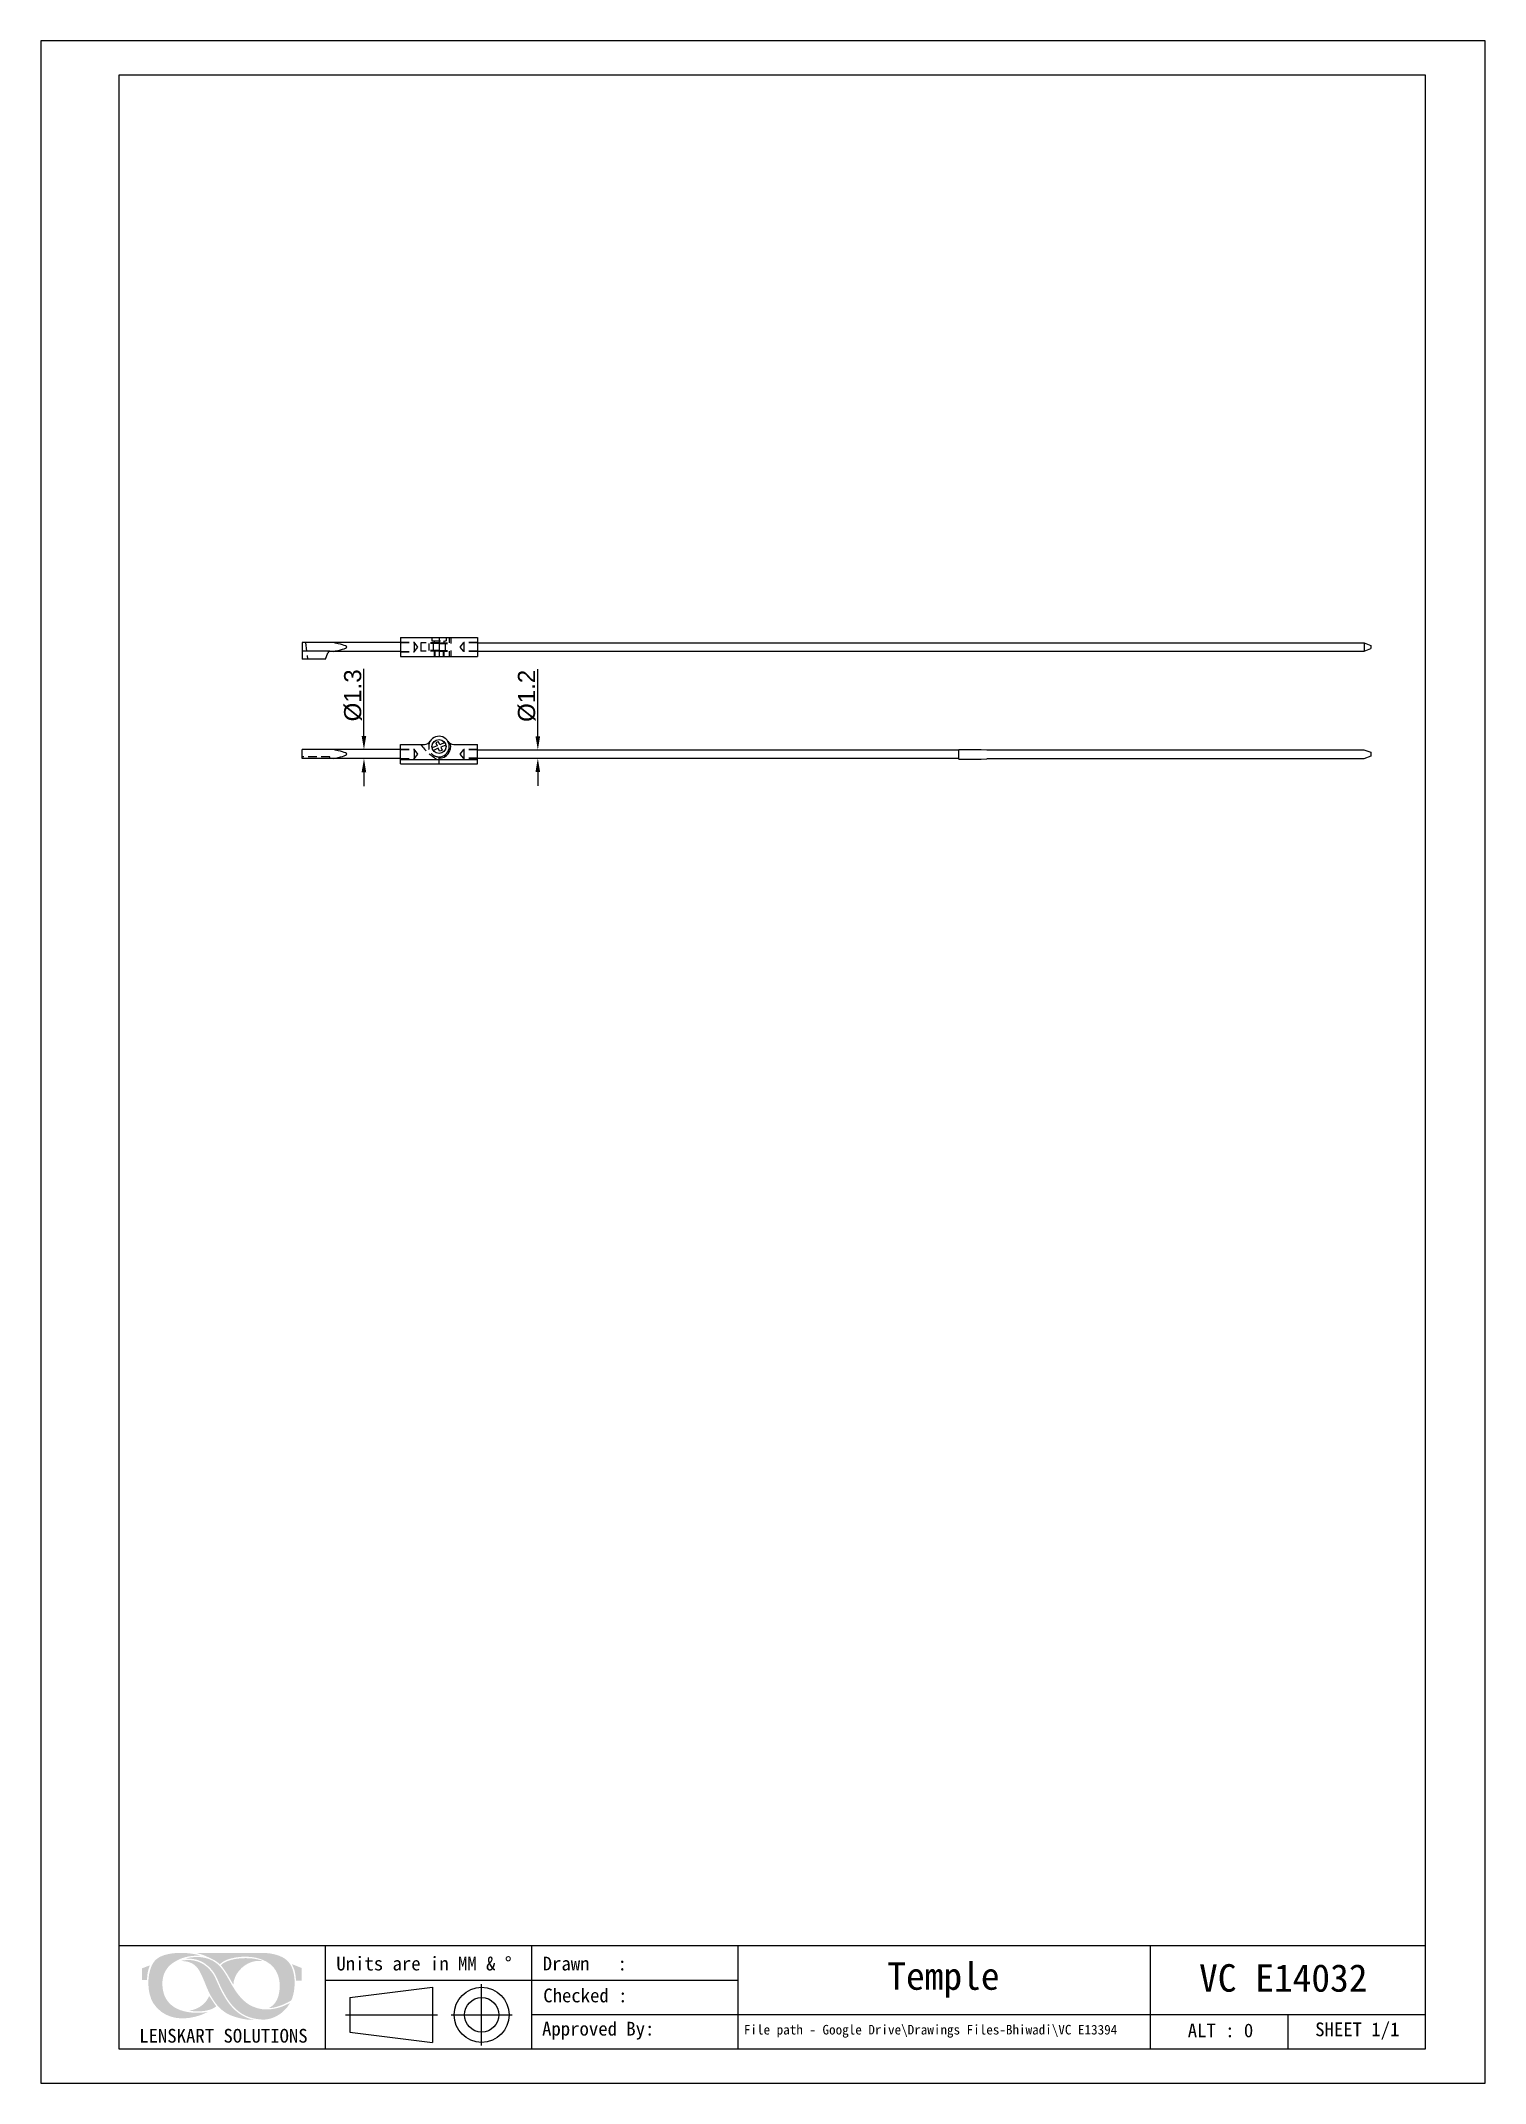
# Model space of a CAD drawing. Header units: millimetres. Extents: x 3149 to 3359, y 1481 to 1778.
import ezdxf

# ---------------------------------------------------------------- set-up
doc = ezdxf.new("R2010")
doc.units = ezdxf.units.MM
doc.linetypes.add('CENTER2', pattern=[28.575, 19.05, -3.175, 3.175, -3.175])
doc.linetypes.add('HIDDEN2', pattern=[0.1875, 0.125, -0.0625])
for name, color, linetype in [('Center Line', 2, 'CENTER2'), ('Dimension', 3, 'Continuous'), ('Hidden Line', 1, 'HIDDEN2'), ('图框-线条', 7, 'Continuous')]:
    doc.layers.add(name, color=color, linetype=linetype)
doc.layers.add('绘图层', color=7, linetype='Continuous', lineweight=15)
doc.styles.get("Standard").update_dxf_attribs({"font": 'arial.ttf'})
doc.styles.add('宋体', font='SimSun.ttf')
doc.dimstyles.new('Standard$0', dxfattribs={"dimtxt": 2.3, "dimasz": 2, "dimexe": 1, "dimexo": 1, "dimgap": 1, "dimtad": 1, "dimdec": 1, "dimzin": 0, "dimdsep": 46, "dimtxsty": 'Standard', "dimcen": 0, "dimclrd": 4, "dimclre": 4, "dimclrt": 4, "dimadec": 1, "dimazin": 0, "dimtfac": 1, "dimtdec": 1, "dimtofl": 0, "dimtmove": 0, "dimatfit": 0, "dimfxl": 1, "dimtfillclr": 256, "dimtolj": 1, "dimtzin": 0, "dimlwd": -1, "dimlwe": -1, "dimarcsym": 1})

# ---------------------------------------------------------------- blocks, each defined once
blk = doc.blocks.new('*D5')
at = {"layer": 'Defpoints', "color": 0, "transparency": 16777216}
for p in [(3196.4, 1674.45), (3196.4, 1674.45), (3196.4, 1673.15)]:
    blk.add_point(p, dxfattribs=at)
at = {"layer": 'Dimension', "color": 3, "transparency": 16777216}
for p, q in [((3196.4, 1676.45), (3196.4, 1686.22)), ((3196.4, 1671.15), (3196.4, 1669.15))]:
    blk.add_line(p, q, dxfattribs=at)
for points in [[(3196.06, 1676.45), (3196.73, 1676.45), (3196.4, 1674.45)], [(3196.06, 1671.15), (3196.73, 1671.15), (3196.4, 1673.15)]]:
    blk.add_solid(points, dxfattribs=at)
at = {"layer": 'Dimension', "transparency": 16777216, "insert": (3194.8, 1682.34), "char_height": 2.5, "attachment_point": 5, "rotation": 90}
blk.add_mtext('\\A1;%%C1.3', dxfattribs=at)
blk = doc.blocks.new('*D6')
at = {"layer": 'Defpoints', "color": 0, "transparency": 16777216}
for p in [(3221.68, 1674.4), (3221.68, 1674.4), (3221.68, 1673.2)]:
    blk.add_point(p, dxfattribs=at)
at = {"layer": 'Dimension', "color": 3, "transparency": 16777216}
for p, q in [((3221.68, 1676.4), (3221.68, 1686.15)), ((3221.68, 1671.2), (3221.68, 1669.2))]:
    blk.add_line(p, q, dxfattribs=at)
for points in [[(3221.34, 1676.4), (3222.01, 1676.4), (3221.68, 1674.4)], [(3221.34, 1671.2), (3222.01, 1671.2), (3221.68, 1673.2)]]:
    blk.add_solid(points, dxfattribs=at)
at = {"layer": 'Dimension', "transparency": 16777216, "insert": (3220.08, 1682.27), "char_height": 2.5, "attachment_point": 5, "rotation": 90}
blk.add_mtext('\\A1;%%C1.2', dxfattribs=at)

msp = doc.modelspace()

# ---------------------------------------------------------------- hatches: boundary and pattern name
at = {"layer": '图框-线条', "lineweight": 0, "ltscale": 0.1}
h = msp.add_hatch(color=252, dxfattribs=at)
edge = h.paths.add_edge_path()
edge.add_spline(control_points=[(3164.12, 1497.22), (3164.12, 1497.22), (3164.12, 1495.51), (3164.12, 1495.51), (3164.12, 1495.51), (3164.12, 1495.51), (3164.83, 1495.51), (3164.83, 1495.51), (3164.83, 1495.51), (3164.89, 1495.91), (3164.89, 1496.26), (3164.97, 1496.66), (3164.97, 1496.66), (3165.04, 1497), (3165.15, 1497.35), (3165.27, 1497.66), (3165.27, 1497.66), (3165.27, 1497.66), (3164.12, 1497.22), (3164.12, 1497.22)], knot_values=[0, 0, 0, 0, 0.166667, 0.166667, 0.166667, 0.166667, 0.333333, 0.333333, 0.333333, 0.333333, 0.5, 0.5, 0.5, 0.5, 0.666667, 0.666667, 0.666667, 0.666667, 1, 1, 1, 1], degree=3, periodic=0)
edge = h.paths.add_edge_path()
edge.add_spline(control_points=[(3186.52, 1495.43), (3186.52, 1495.43), (3187.33, 1495.42), (3187.33, 1495.42), (3187.33, 1495.42), (3187.33, 1495.42), (3187.33, 1497.28), (3187.33, 1497.28), (3187.33, 1497.28), (3187.33, 1497.28), (3185.92, 1497.84), (3185.92, 1497.84), (3185.92, 1497.84), (3186.07, 1497.48), (3186.23, 1497.22), (3186.34, 1496.77), (3186.34, 1496.77), (3186.45, 1496.32), (3186.48, 1495.92), (3186.52, 1495.43)], knot_values=[0, 0, 0, 0, 0.166667, 0.166667, 0.166667, 0.166667, 0.333333, 0.333333, 0.333333, 0.333333, 0.5, 0.5, 0.5, 0.5, 0.666667, 0.666667, 0.666667, 0.666667, 1, 1, 1, 1], degree=3, periodic=0)
edge = h.paths.add_edge_path(flags=17)
edge.add_spline(control_points=[(3171.04, 1491.09), (3171.17, 1490.98), (3172, 1490.97), (3172.14, 1490.96), (3172.14, 1490.96), (3173.02, 1490.93), (3174.34, 1491.15), (3174.92, 1491.7), (3174.92, 1491.7), (3174.86, 1491.78), (3174.83, 1491.82), (3174.78, 1491.89), (3174.78, 1491.89), (3174.78, 1491.89), (3173.91, 1493.18), (3173.91, 1493.18), (3173.91, 1493.18), (3173.7, 1492.91), (3173.6, 1492.42), (3172.8, 1491.81), (3172.8, 1491.81), (3172.33, 1491.44), (3171.77, 1491.19), (3171.04, 1491.09)], knot_values=[0, 0, 0, 0, 0.142857, 0.142857, 0.142857, 0.142857, 0.285714, 0.285714, 0.285714, 0.285714, 0.428571, 0.428571, 0.428571, 0.428571, 0.571429, 0.571429, 0.571429, 0.571429, 0.714286, 0.714286, 0.714286, 0.714286, 1, 1, 1, 1], degree=3, periodic=0)
edge = h.paths.add_edge_path(flags=17)
edge.add_spline(control_points=[(3175.59, 1497.66), (3175.64, 1497.58), (3175.65, 1497.59), (3175.71, 1497.52), (3175.71, 1497.52), (3176.36, 1496.78), (3177.29, 1494.99), (3177.41, 1494.86), (3177.41, 1494.86), (3177.47, 1496.36), (3178.72, 1497.67), (3179.96, 1498.1), (3179.96, 1498.1), (3180.61, 1498.33), (3180.96, 1498.33), (3181.68, 1498.27), (3181.68, 1498.27), (3181.44, 1498.46), (3180.43, 1498.63), (3180.18, 1498.65), (3180.18, 1498.65), (3178.97, 1498.79), (3177.21, 1498.68), (3176.13, 1498.07), (3176.13, 1498.07), (3175.96, 1497.98), (3175.65, 1497.78), (3175.59, 1497.66)], knot_values=[0, 0, 0, 0, 0.125, 0.125, 0.125, 0.125, 0.25, 0.25, 0.25, 0.25, 0.375, 0.375, 0.375, 0.375, 0.5, 0.5, 0.5, 0.5, 0.625, 0.625, 0.625, 0.625, 0.75, 0.75, 0.75, 0.75, 1, 1, 1, 1], degree=3, periodic=0)
edge = h.paths.add_edge_path()
edge.add_spline(control_points=[(3175.01, 1495.31), (3174.6, 1496.23), (3174.48, 1496.48), (3173.84, 1497.17), (3173.84, 1497.17), (3172.96, 1498.11), (3171.62, 1498.58), (3170.29, 1498.4), (3170.29, 1498.4), (3170.2, 1498.39), (3170.13, 1498.38), (3170.04, 1498.36), (3170.04, 1498.36), (3170.04, 1498.36), (3169.81, 1498.29), (3169.81, 1498.29), (3169.81, 1498.29), (3170.58, 1498.26), (3171.17, 1498.14), (3171.68, 1497.76), (3171.68, 1497.76), (3172.19, 1497.38), (3172.38, 1497.07), (3172.71, 1496.41), (3172.71, 1496.41), (3173.24, 1495.33), (3173.6, 1494.12), (3174.19, 1493.12), (3174.19, 1493.12), (3174.82, 1492.05), (3175.43, 1491.27), (3176.49, 1490.65), (3176.49, 1490.65), (3177.35, 1490.15), (3179.14, 1489.68), (3180.33, 1489.73), (3180.33, 1489.73), (3180.19, 1489.79), (3180.01, 1489.82), (3179.85, 1489.87), (3179.85, 1489.87), (3177.64, 1490.54), (3176.36, 1492.42), (3175.39, 1494.48), (3175.39, 1494.48), (3175.26, 1494.75), (3175.14, 1495.03), (3175.01, 1495.31)], knot_values=[0, 0, 0, 0, 0.076923, 0.076923, 0.076923, 0.076923, 0.153846, 0.153846, 0.153846, 0.153846, 0.230769, 0.230769, 0.230769, 0.230769, 0.307692, 0.307692, 0.307692, 0.307692, 0.384615, 0.384615, 0.384615, 0.384615, 0.461538, 0.461538, 0.461538, 0.461538, 0.538462, 0.538462, 0.538462, 0.538462, 0.615385, 0.615385, 0.615385, 0.615385, 0.692308, 0.692308, 0.692308, 0.692308, 0.769231, 0.769231, 0.769231, 0.769231, 0.846154, 0.846154, 0.846154, 0.846154, 1, 1, 1, 1], degree=3, periodic=0)
edge = h.paths.add_edge_path()
edge.add_spline(control_points=[(3185.63, 1492.16), (3185.6, 1492.16), (3184.78, 1491.77), (3184.61, 1491.71), (3184.61, 1491.71), (3184.26, 1491.57), (3183.84, 1491.44), (3183.45, 1491.37), (3183.45, 1491.37), (3182.48, 1491.18), (3181.76, 1491.18), (3180.83, 1491.45), (3180.83, 1491.45), (3179.25, 1491.91), (3178.32, 1493.03), (3177.58, 1494.18), (3177.58, 1494.18), (3176.25, 1496.24), (3175.72, 1498.23), (3173.17, 1498.77), (3173.17, 1498.77), (3172.74, 1498.86), (3172.23, 1498.9), (3171.77, 1498.86), (3171.77, 1498.86), (3171.47, 1498.84), (3170.75, 1498.77), (3170.53, 1498.64), (3170.53, 1498.64), (3171.65, 1498.66), (3172.53, 1498.44), (3173.33, 1497.87), (3173.33, 1497.87), (3174.98, 1496.69), (3175.03, 1495.45), (3175.9, 1493.9), (3175.9, 1493.9), (3176.31, 1493.16), (3176.61, 1492.59), (3177.18, 1491.92), (3177.18, 1491.92), (3178.37, 1490.53), (3179.63, 1489.91), (3181.57, 1489.77), (3181.57, 1489.77), (3182.51, 1489.7), (3183.45, 1490.11), (3184.07, 1490.5), (3184.07, 1490.5), (3184.5, 1490.77), (3184.84, 1491.11), (3185.16, 1491.48), (3185.16, 1491.48), (3185.32, 1491.67), (3185.5, 1491.95), (3185.63, 1492.16)], knot_values=[0, 0, 0, 0, 0.066667, 0.066667, 0.066667, 0.066667, 0.133333, 0.133333, 0.133333, 0.133333, 0.2, 0.2, 0.2, 0.2, 0.266667, 0.266667, 0.266667, 0.266667, 0.333333, 0.333333, 0.333333, 0.333333, 0.4, 0.4, 0.4, 0.4, 0.466667, 0.466667, 0.466667, 0.466667, 0.533333, 0.533333, 0.533333, 0.533333, 0.6, 0.6, 0.6, 0.6, 0.666667, 0.666667, 0.666667, 0.666667, 0.733333, 0.733333, 0.733333, 0.733333, 0.8, 0.8, 0.8, 0.8, 0.866667, 0.866667, 0.866667, 0.866667, 1, 1, 1, 1], degree=3, periodic=0)
edge = h.paths.add_edge_path()
edge.add_spline(control_points=[(3175.44, 1497.82), (3176, 1498.26), (3176.16, 1498.4), (3176.98, 1498.63), (3176.98, 1498.63), (3178.85, 1499.15), (3181.26, 1499.01), (3182.73, 1497.86), (3182.73, 1497.86), (3183.53, 1497.23), (3184.19, 1496.13), (3184.15, 1494.58), (3184.15, 1494.58), (3184.12, 1493.43), (3183.84, 1492.33), (3182.94, 1491.67), (3182.94, 1491.67), (3182.88, 1491.63), (3182.63, 1491.47), (3182.57, 1491.45), (3182.57, 1491.45), (3183.46, 1491.4), (3184.86, 1492), (3185.59, 1492.42), (3185.59, 1492.42), (3185.87, 1492.58), (3185.84, 1492.55), (3185.96, 1492.87), (3185.96, 1492.87), (3186.42, 1494.13), (3186.44, 1495.88), (3186.01, 1497.11), (3186.01, 1497.11), (3185.82, 1497.67), (3185.6, 1497.97), (3185.24, 1498.34), (3185.24, 1498.34), (3184.48, 1499.1), (3182.97, 1499.45), (3181.87, 1499.45), (3181.87, 1499.45), (3178.65, 1499.45), (3175.34, 1499.49), (3172.13, 1499.45), (3172.13, 1499.45), (3172.37, 1499.35), (3172.78, 1499.25), (3173.05, 1499.15), (3173.05, 1499.15), (3173.32, 1499.06), (3174.5, 1498.5), (3174.74, 1498.36), (3174.74, 1498.36), (3175.06, 1498.17), (3175.38, 1497.86), (3175.44, 1497.82)], knot_values=[0, 0, 0, 0, 0.066667, 0.066667, 0.066667, 0.066667, 0.133333, 0.133333, 0.133333, 0.133333, 0.2, 0.2, 0.2, 0.2, 0.266667, 0.266667, 0.266667, 0.266667, 0.333333, 0.333333, 0.333333, 0.333333, 0.4, 0.4, 0.4, 0.4, 0.466667, 0.466667, 0.466667, 0.466667, 0.533333, 0.533333, 0.533333, 0.533333, 0.6, 0.6, 0.6, 0.6, 0.666667, 0.666667, 0.666667, 0.666667, 0.733333, 0.733333, 0.733333, 0.733333, 0.8, 0.8, 0.8, 0.8, 0.866667, 0.866667, 0.866667, 0.866667, 1, 1, 1, 1], degree=3, periodic=0)
edge = h.paths.add_edge_path()
edge.add_spline(control_points=[(3173.66, 1490.87), (3173.52, 1490.88), (3173.25, 1490.82), (3173.09, 1490.8), (3173.09, 1490.8), (3170.52, 1490.56), (3167.48, 1491.24), (3167.12, 1494.38), (3167.12, 1494.38), (3166.95, 1495.85), (3167.4, 1497.18), (3168.58, 1497.98), (3168.58, 1497.98), (3169.75, 1498.79), (3170.93, 1499.11), (3172.66, 1499.06), (3172.66, 1499.06), (3172.66, 1499.06), (3171.96, 1499.25), (3171.96, 1499.25), (3171.96, 1499.25), (3170.43, 1499.58), (3168.15, 1499.59), (3166.8, 1498.92), (3166.8, 1498.92), (3166.03, 1498.54), (3165.61, 1497.97), (3165.32, 1497.02), (3165.32, 1497.02), (3164.82, 1495.4), (3164.96, 1492.9), (3166.18, 1491.62), (3166.18, 1491.62), (3166.34, 1491.46), (3166.41, 1491.34), (3166.6, 1491.2), (3166.6, 1491.2), (3166.79, 1491.04), (3166.82, 1490.99), (3167.06, 1490.82), (3167.06, 1490.82), (3168.64, 1489.71), (3170.69, 1489.77), (3172.5, 1490.37), (3172.5, 1490.37), (3172.71, 1490.44), (3172.91, 1490.53), (3173.1, 1490.61), (3173.1, 1490.61), (3173.22, 1490.66), (3173.59, 1490.85), (3173.66, 1490.87)], knot_values=[0, 0, 0, 0, 0.071429, 0.071429, 0.071429, 0.071429, 0.142857, 0.142857, 0.142857, 0.142857, 0.214286, 0.214286, 0.214286, 0.214286, 0.285714, 0.285714, 0.285714, 0.285714, 0.357143, 0.357143, 0.357143, 0.357143, 0.428571, 0.428571, 0.428571, 0.428571, 0.5, 0.5, 0.5, 0.5, 0.571429, 0.571429, 0.571429, 0.571429, 0.642857, 0.642857, 0.642857, 0.642857, 0.714286, 0.714286, 0.714286, 0.714286, 0.785714, 0.785714, 0.785714, 0.785714, 0.857143, 0.857143, 0.857143, 0.857143, 1, 1, 1, 1], degree=3, periodic=0)

# ---------------------------------------------------------------- linework, layer by layer
for p, q in [((3350.77, 1772.52), (3160.77, 1772.52)), ((3160.77, 1772.52), (3160.77, 1485.52)), ((3350.77, 1485.52), (3350.77, 1772.52)), ((3201.71, 1690.02), (3187.41, 1690.02)), ((3187.41, 1690.02), (3187.41, 1687.62)), ((3201.71, 1690.77), (3201.71, 1687.97)), ((3201.71, 1690.77), (3207.31, 1690.77)), ((3207.31, 1690.77), (3212.91, 1690.77)), ((3212.91, 1690.77), (3212.91, 1687.97)), ((3212.91, 1689.97), (3282.82, 1689.97)), ((3282.82, 1689.97), (3341.81, 1689.97)), ((3341.81, 1689.97), (3341.81, 1688.77)), ((3341.81, 1689.97), (3342.81, 1689.6)), ((3341.81, 1689.97), (3341.81, 1688.77)), ((3341.81, 1689.97), (3342.81, 1689.6)), ((3187.41, 1688.82), (3191.43, 1688.82)), ((3190.82, 1687.62), (3187.41, 1687.62)), ((3190.82, 1687.62), (3191.14, 1688.52)), ((3201.71, 1688.72), (3191.43, 1688.72)), ((3201.71, 1687.97), (3207.31, 1687.97)), ((3207.31, 1687.97), (3212.91, 1687.97)), ((3212.91, 1688.77), (3282.82, 1688.77)), ((3282.82, 1688.77), (3341.81, 1688.77)), ((3341.81, 1688.77), (3342.81, 1689.14)), ((3341.81, 1688.77), (3342.81, 1689.14)), ((3342.81, 1689.6), (3342.81, 1689.14)), ((3342.81, 1689.6), (3342.81, 1689.14)), ((3201.71, 1675.2), (3205.18, 1675.2)), ((3201.71, 1672.4), (3201.71, 1675.2)), ((3209.45, 1675.2), (3212.91, 1675.2)), ((3212.91, 1672.4), (3212.91, 1675.2)), ((3201.71, 1674.45), (3187.41, 1674.45)), ((3187.41, 1673.15), (3187.41, 1674.45)), ((3201.71, 1673.15), (3187.41, 1673.15)), ((3207.31, 1672.97), (3201.71, 1672.97)), ((3201.71, 1672.4), (3207.31, 1672.4)), ((3207.31, 1672.4), (3207.31, 1673.4)), ((3212.91, 1672.97), (3207.31, 1672.97)), ((3207.31, 1672.4), (3212.91, 1672.4)), ((3212.91, 1674.4), (3282.88, 1674.4)), ((3212.91, 1673.2), (3282.88, 1673.2)), ((3342.81, 1674.08), (3342.81, 1673.52)), ((3160.77, 1500.52), (3350.77, 1500.52)), ((3190.77, 1500.52), (3190.77, 1485.52)), ((3220.77, 1500.52), (3220.77, 1485.52)), ((3250.77, 1500.52), (3250.77, 1485.52)), ((3310.77, 1485.52), (3310.77, 1500.52)), ((3190.77, 1495.52), (3250.77, 1495.52)), ((3194.36, 1492.96), (3206.36, 1494.46)), ((3206.36, 1494.46), (3206.36, 1486.46)), ((3213.51, 1486.02), (3213.51, 1494.91)), ((3194.36, 1492.96), (3194.36, 1487.96)), ((3193.7, 1490.46), (3207.09, 1490.46)), ((3209.07, 1490.46), (3217.96, 1490.46)), ((3220.77, 1490.52), (3350.77, 1490.52)), ((3330.77, 1485.52), (3330.77, 1490.52)), ((3160.77, 1485.52), (3350.77, 1485.52)), ((3194.36, 1487.96), (3206.36, 1486.46))]:
    msp.add_line(p, q)
msp.add_lwpolyline([(3149.42, 1480.52), (3359.42, 1480.52), (3359.42, 1777.52), (3149.42, 1777.52)], close=True)
for points in [[(3208.14, 1675.47), (3207.42, 1675.16), (3207.23, 1675.6, 0.145898), (3206.87, 1675.44), (3207.05, 1675.01), (3206.33, 1674.71)], [(3208.29, 1675.1), (3207.57, 1674.79), (3207.76, 1674.36, -0.145898), (3207.39, 1674.21), (3207.2, 1674.64), (3206.49, 1674.34)]]:
    msp.add_lwpolyline(points, format="xyb")
for points in [[(3282.88, 1673.06), (3282.88, 1674.45), (3286.12, 1674.45)], [(3282.88, 1673.05), (3286.12, 1673.05)], [(3286.12, 1674.45), (3286.95, 1674.43)], [(3286.12, 1673.05), (3286.95, 1673.13)], [(3286.95, 1674.43), (3340.84, 1674.43), (3341.79, 1674.43), (3342.81, 1674.08)], [(3342.81, 1673.52), (3341.79, 1673.13), (3340.84, 1673.13), (3286.95, 1673.13)]]:
    msp.add_lwpolyline(points)
for centre, radius in [((3207.31, 1674.9), 1.02), ((3207.31, 1674.9), 1), ((3213.51, 1490.46), 4), ((3213.51, 1490.46), 2.5)]:
    msp.add_circle(centre, radius)
for centre, radius, start, end in [((3191.43, 1688.42), 0.3, 90, 160.4846), ((3205.18, 1676.2), 1, 270, 328.6677), ((3207.31, 1674.9), 1.5, 270, 148.6677), ((3207.31, 1674.9), 1.7, 270, 14.5973), ((3209.45, 1676.2), 1, 211.3323, 270)]:
    msp.add_arc(centre, radius, start, end)
for points in [[(3191.91, 1688.72), (3193.91, 1689.37), (3191.91, 1690.02)], [(3191.91, 1673.15), (3193.91, 1673.8), (3191.91, 1674.45)]]:
    msp.add_spline(points, degree=3)
at = {"layer": 'Center Line', "ltscale": 0.2}
msp.add_line((3207.31, 1690.77), (3207.31, 1687.97), dxfattribs=at)
at = {"layer": 'Hidden Line', "ltscale": 10}
for p, q in [((3187.91, 1690.02), (3188.21, 1687.62)), ((3201.71, 1690.07), (3203.71, 1690.07)), ((3201.71, 1690.02), (3203.71, 1690.02)), ((3203.71, 1690.07), (3203.71, 1688.67)), ((3204.21, 1689.37), (3203.71, 1690.07)), ((3204.65, 1689.97), (3204.65, 1688.77)), ((3207.31, 1689.97), (3204.65, 1689.97)), ((3206.29, 1690.77), (3206.29, 1690.27)), ((3206.29, 1690.27), (3208.34, 1690.27)), ((3206.61, 1690.27), (3206.61, 1689.97)), ((3207.31, 1689.97), (3208.81, 1689.97)), ((3208.01, 1690.27), (3208.01, 1689.97)), ((3208.34, 1690.77), (3208.34, 1690.27)), ((3208.81, 1690.77), (3208.81, 1689.97)), ((3209.01, 1690.77), (3209.01, 1689.87)), ((3210.41, 1689.37), (3210.91, 1690.02)), ((3210.91, 1690.02), (3210.91, 1688.72)), ((3212.91, 1690.02), (3210.91, 1690.02)), ((3212.91, 1689.97), (3210.91, 1689.97)), ((3201.71, 1688.72), (3203.71, 1688.72)), ((3201.71, 1688.67), (3203.71, 1688.67)), ((3203.71, 1688.67), (3204.21, 1689.37)), ((3207.31, 1688.77), (3204.65, 1688.77)), ((3205.81, 1689.87), (3205.81, 1688.87)), ((3207.31, 1689.87), (3205.81, 1689.87)), ((3207.31, 1688.87), (3205.81, 1688.87)), ((3206.44, 1689.87), (3206.44, 1688.87)), ((3206.61, 1688.77), (3206.61, 1687.97)), ((3206.71, 1688.77), (3206.71, 1687.97)), ((3207.31, 1689.87), (3209.01, 1689.87)), ((3207.31, 1688.87), (3209.01, 1688.87)), ((3207.31, 1688.77), (3208.81, 1688.77)), ((3207.91, 1688.77), (3207.91, 1687.97)), ((3208.01, 1688.77), (3208.01, 1687.97)), ((3208.19, 1689.87), (3208.19, 1688.87)), ((3208.81, 1688.77), (3208.81, 1687.97)), ((3209.01, 1688.87), (3209.01, 1687.97)), ((3210.91, 1688.72), (3210.41, 1689.37)), ((3212.91, 1688.77), (3210.91, 1688.77)), ((3212.91, 1688.72), (3210.91, 1688.72)), ((3191.43, 1673.4), (3187.41, 1673.4)), ((3191.43, 1673.15), (3191.43, 1673.4)), ((3201.71, 1674.5), (3203.71, 1674.5)), ((3201.71, 1674.45), (3203.71, 1674.45)), ((3201.71, 1673.15), (3203.71, 1673.15)), ((3201.71, 1673.1), (3203.71, 1673.1)), ((3203.71, 1674.5), (3203.71, 1673.1)), ((3204.21, 1673.8), (3203.71, 1674.5)), ((3203.71, 1673.1), (3204.21, 1673.8)), ((3210.41, 1673.8), (3210.91, 1674.45)), ((3210.91, 1673.15), (3210.41, 1673.8)), ((3210.91, 1674.45), (3210.91, 1673.15)), ((3212.91, 1674.45), (3210.91, 1674.45)), ((3212.91, 1674.4), (3210.91, 1674.4)), ((3212.91, 1673.2), (3210.91, 1673.2)), ((3212.91, 1673.15), (3210.91, 1673.15))]:
    msp.add_line(p, q, dxfattribs=at)
for centre, radius, start, end in [((3210.76, 1679.55), 7.5, 215.2685, 242.6201), ((3207.31, 1674.9), 1.5, 148.6677, 270)]:
    msp.add_arc(centre, radius, start, end, dxfattribs=at)

# ---------------------------------------------------------------- texts
at = {"layer": '绘图层', "color": 7, "linetype": 'ByBlock', "lineweight": 9, "attachment_point": 5, "style": '宋体'}
for s, insert, char_height, width in [('\\pxql;{\\fNSimSun|b0|i0|c0|p49;Units are in MM & %%D}', (3207.66, 1497.9), 2, 30.5443), ('\\pxql;{\\fNSimSun|b0|i0|c0|p49;Drawn   : }', (3237.66, 1497.9), 2, 30.5443), ('{\\fNSimSun|b0|i0|c0|p49;Temple}', (3280.65, 1495.53), 4, 58.2869), ('{\\fNSimSun|b0|i0|c0|p49;VC E14032}', (3330.07, 1495.79), 4, 58.2869), ('\\pxql;{\\fNSimSun|b0|i0|c0|p49;Checked : }', (3233.92, 1493.26), 2, 22.9015), ('{\\fSimSun|b0|i0|c134|p2;LENSKART SOLUTIONS}', (3175.97, 1487.4), 2, 58.9745), ('\\pxql;{\\fNSimSun|b0|i0|c0|p49;Approved By:}', (3233.75, 1488.15), 2, 22.9015), ('\\pxql;{\\fNSimSun|b0|i0|c0|p49;File path - Google Drive\\\\Drawings Files-Bhiwadi\\\\VC E13394}', (3296.59, 1488.07), 1.4, 89.89), ('{\\fNSimSun|b0|i0|c0|p49;ALT : 0}', (3320.94, 1488.18), 2, 17.2791), ('{\\fNSimSun|b0|i0|c0|p49;SHEET 1/1}', (3340.83, 1488.11), 2, 17.2791)]:
    msp.add_mtext(s, dxfattribs=dict(at, insert=insert, char_height=char_height, width=width))

# ---------------------------------------------------------------- dimensions: what is measured, and where the dimension line sits
at = {"layer": 'Dimension'}
for base, p1, p2, picture, middle in [((3196.4, 1674.45), (3196.4, 1673.15), (3196.4, 1674.45), '*D5', (3194.8, 1682.34)), ((3221.68, 1674.4), (3221.68, 1673.2), (3221.68, 1674.4), '*D6', (3220.08, 1682.27))]:
    dim = msp.add_linear_dim(base=base, p1=p1, p2=p2, angle=90, text='%%C<>', dimstyle='Standard$0', override={"dimtxt": 2.5, "dimexe": 0.25, "dimexo": 0.25, "dimgap": 0.25, "dimclrd": 3, "dimclre": 3, "dimclrt": 256, "dimadec": 2, "dimtdec": 2, "dimatfit": 3}, dxfattribs=at)
    dim.commit()
    dim.dimension.update_dxf_attribs({"geometry": picture, "text_midpoint": middle})

doc.saveas('drawing.dxf')
